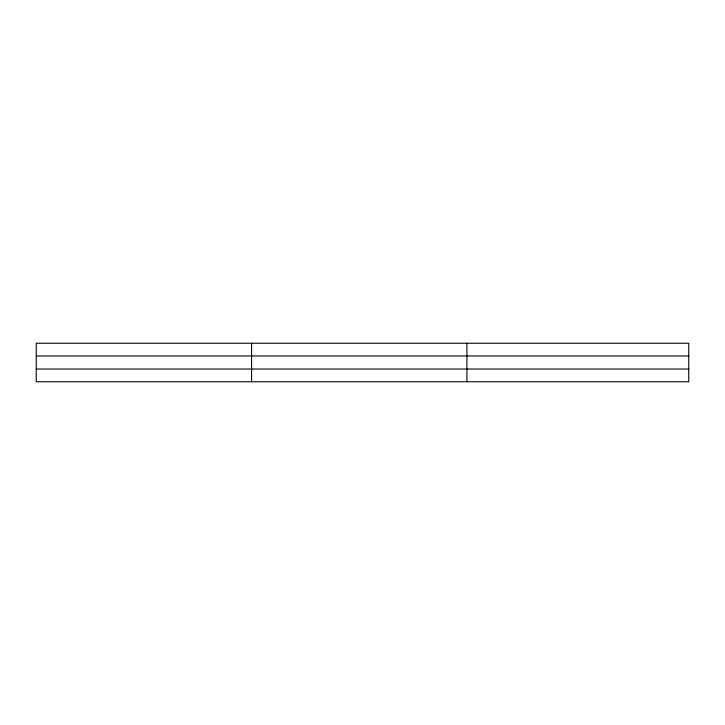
<?xml version="1.0" encoding="UTF-8"?>
<svg xmlns="http://www.w3.org/2000/svg" width="725" height="725" viewBox="0 0 725 725"><rect width="100%" height="100%" fill="white"/><g stroke="black" fill="none" stroke-linecap="round" stroke-linejoin="round"><path stroke-width="1.09" d="M251.575 381.749L251.575 343.251M466.9 381.749L466.9 343.251M688.75 355.957L688.75 343.251L36.25 343.251L36.25 381.749L688.75 381.749L688.75 355.957L36.25 355.957M36.25 369.043L688.75 369.043"/></g></svg>
